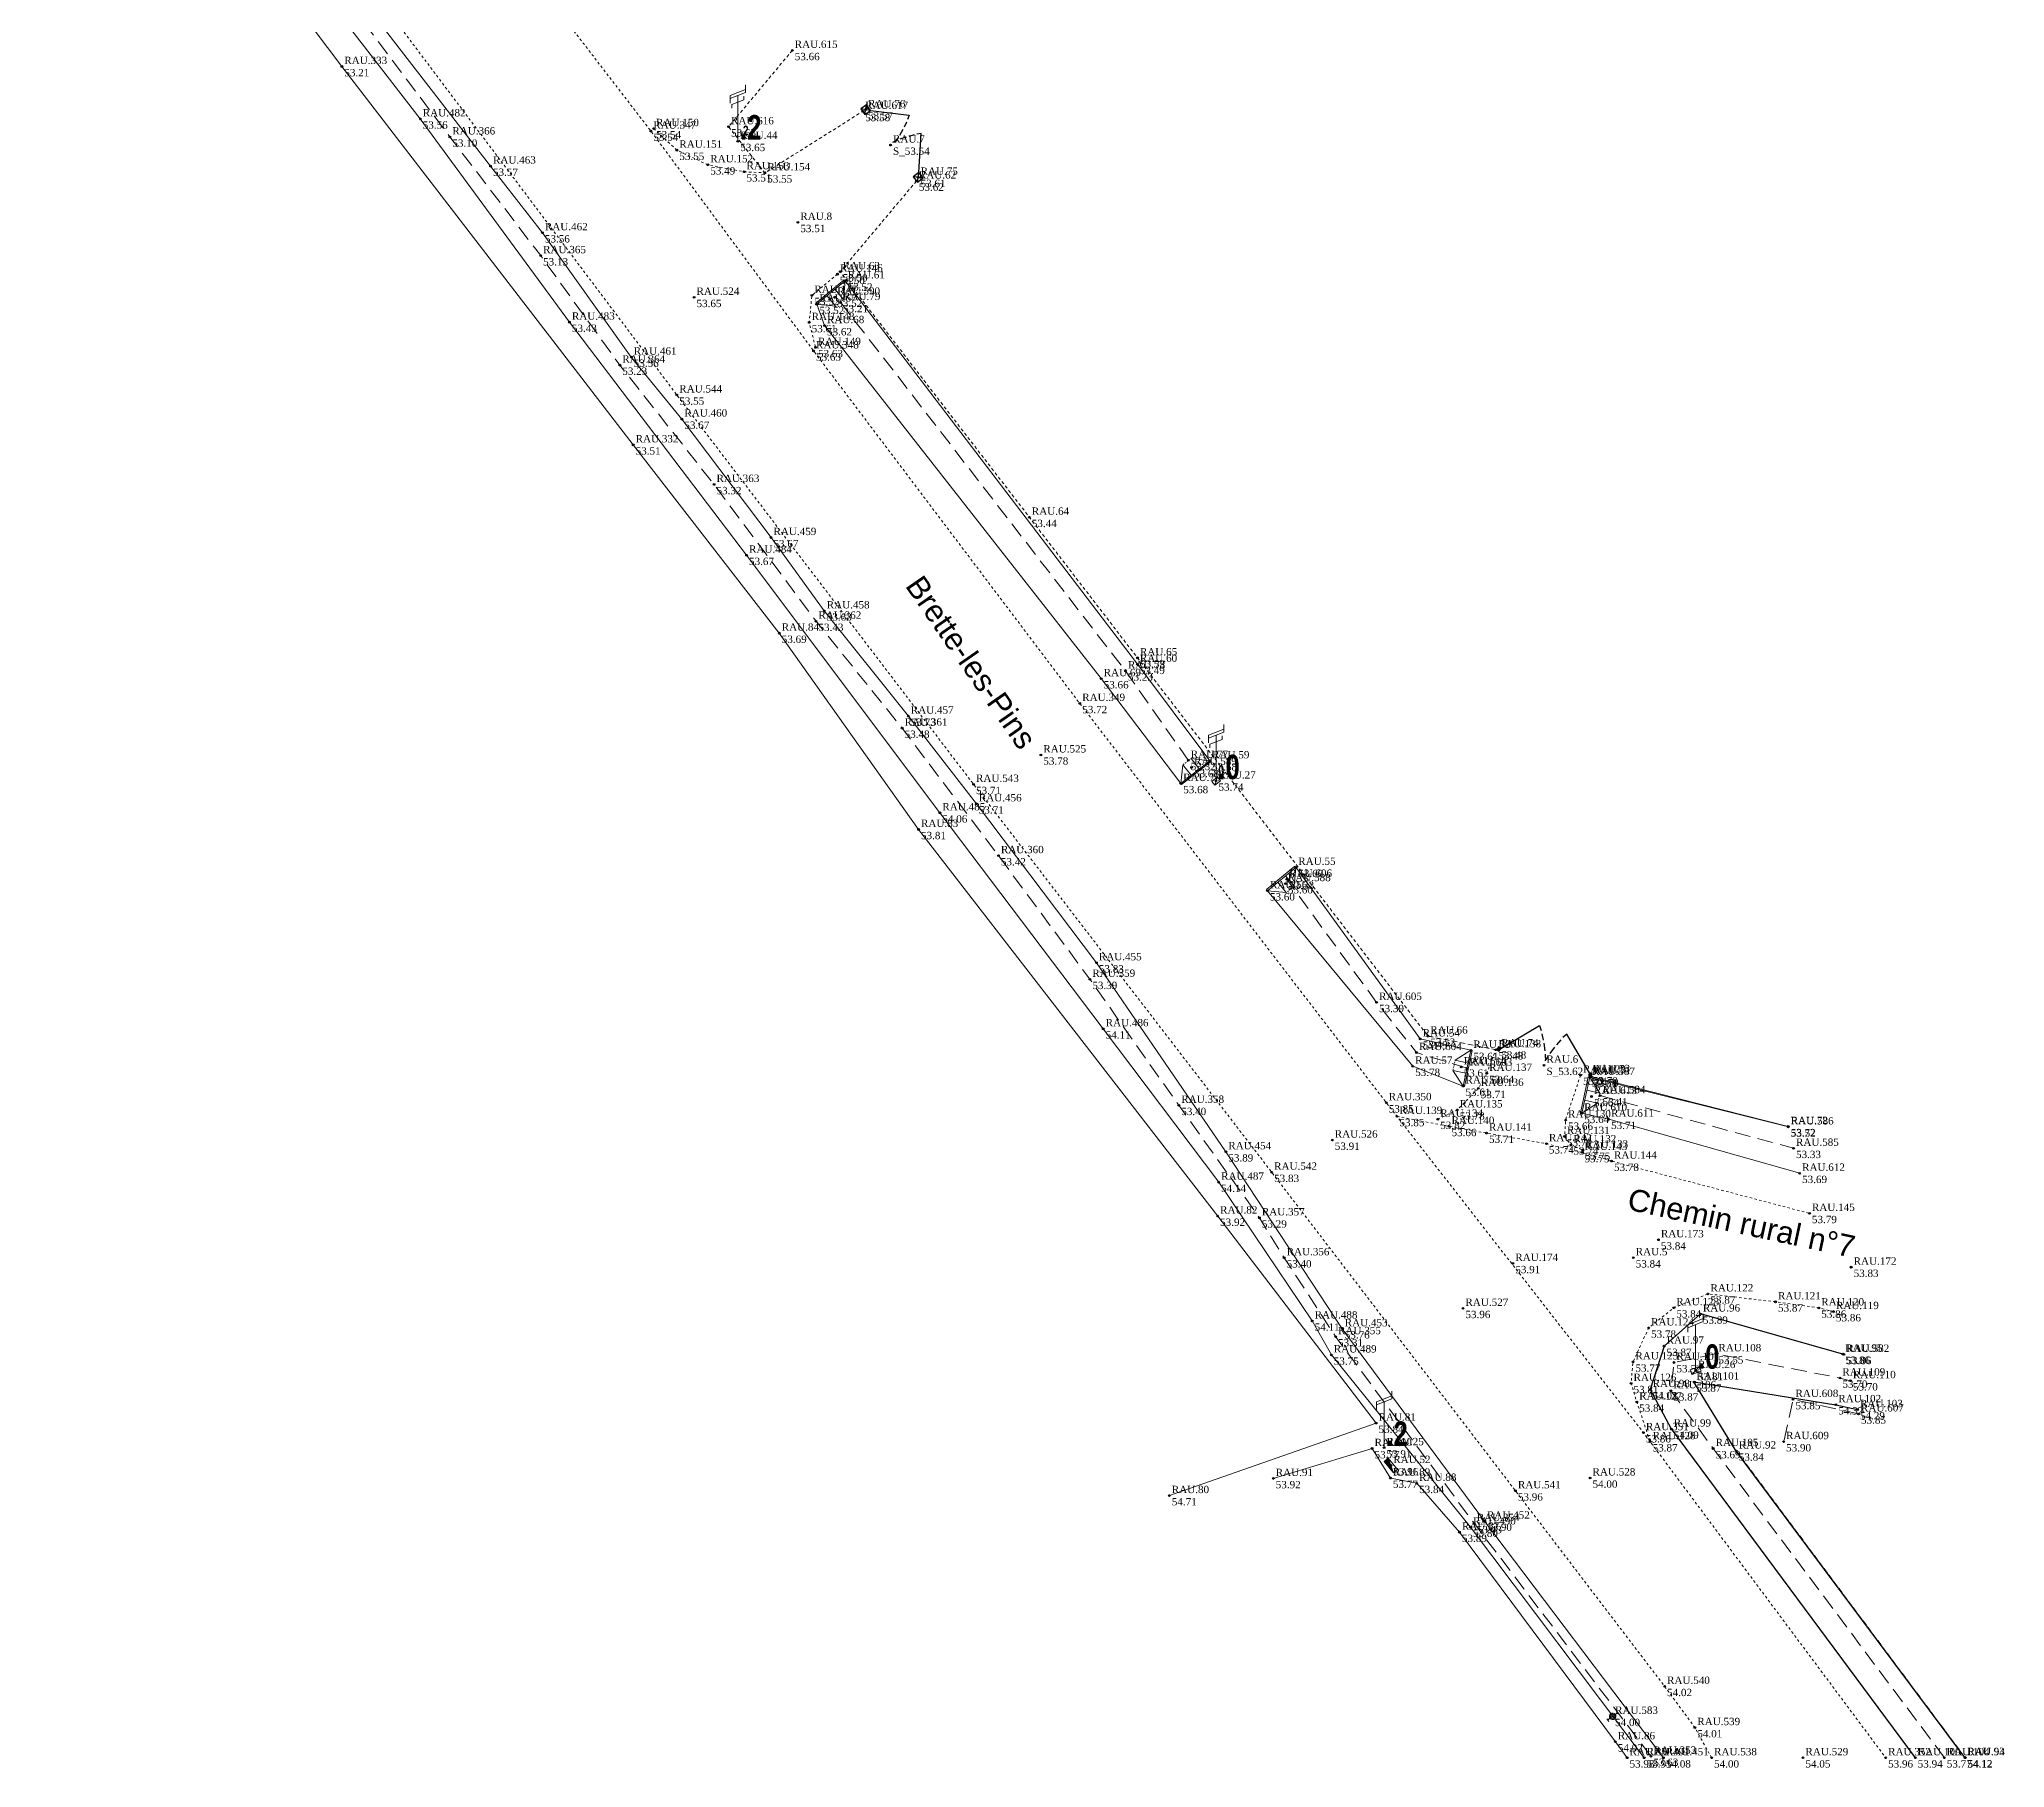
# Model space of a CAD drawing. Extents: x 1494631 to 1494939, y 7198500 to 7199000.
# Drawn here: x 1494859 to 1494939.3, y 7198499.6 to 7198570.2 of the extents above; entities that cross this region are included whole.
import ezdxf
from ezdxf.enums import TextEntityAlignment as Align

# ---------------------------------------------------------------- set-up
doc = ezdxf.new("R2010")
doc.units = 0
doc.header["$LTSCALE"] = 0.2
doc.header["$PDMODE"] = 32
doc.header["$PDSIZE"] = 0.07
for name, pattern in [('CACHE2', [4.7625, 3.175, -1.5875]), ('jsi_tic', [0.2, 0.05, -0.1, 0.05]), ('jsi_tim', [0.6, 0.2, -0.2, 0.2])]:
    doc.linetypes.add(name, pattern=pattern)
for name, color, linetype, lineweight in [('BDT_AEP_INCENDIE', 4, 'Continuous', 13), ('BDT_ASS_JETEE', 5, 'Continuous', 13), ('BDT_ELEC_AERIEN', 1, 'Continuous', 13), ('BDT_ELEC_ARMOIRE', 1, 'Continuous', 13), ('BDT_RESEAUX_DIVERS', 7, 'Continuous', 13), ('BDT_TELECOM_AERIEN', 3, 'Continuous', 13), ('BDT_VEGETATION_HAIE', 3, 'Continuous', 13), ('BDT_VOIRIE_CHAUSSEE', 7, 'Continuous', 13), ('BDT_VOIRIE_CHEMIN', 7, 'Continuous', 13), ('BDT_VOIRIE_NOM DE RUE', 7, 'Continuous', 0)]:
    doc.layers.add(name, color=color, linetype=linetype, lineweight=lineweight)
for name, color, linetype in [('BDT_CLOTURE', 32, 'Continuous'), ('BDT_MUR', 7, 'Continuous'), ('BDT_RELIEF_FOSSE', 7, 'Continuous'), ('TOPO_ALT', 7, 'Continuous'), ('TOPO_MAT', 4, 'Continuous'), ('TOPOJIS', 7, 'Continuous')]:
    doc.layers.add(name, color=color, linetype=linetype)
doc.styles.add('Arial', font='arial.ttf')
doc.styles.add('Arial Gras', font='arialbd.ttf', dxfattribs={"width": 0.75, "height": 0.5})
doc.styles.get("Standard").update_dxf_attribs({"font": 'dutch.ttf'})
doc.linetypes.add('LIMITE1', pattern='A,6.35,-2.54,[133,ltypeshp.shx,S=2.54,R=0,X=-2.54,Y=0],-2.54,25.4', length=36.83)
doc.linetypes.add('LIMITE2', pattern='A,6.35,-2.54,[132,ltypeshp.shx,S=2.54,R=0,X=-2.54,Y=0],-2.54,25.4', length=36.83)

# ---------------------------------------------------------------- blocks, each defined once
blk = doc.blocks.new('$B.137')
at = {"color": 0, "linetype": 'ByBlock', "lineweight": -2}
for p, q in [((-0.312, 1.875), (0.313, 2.125)), ((-0.312, 1.75), (0.313, 2)), ((-0.312, 1.563), (-0.312, 1.875)), ((0, 0), (0, 1.875)), ((0.313, 2), (0.313, 2.313))]:
    blk.add_line(p, q, dxfattribs=at)
at = {"style": 'Arial Gras', "width": 0.75}
blk.add_attdef('DIAMETRE', (0.096, 0.073), '', height=1, dxfattribs=at)
blk = doc.blocks.new('BL25')
at = {"color": 0, "linetype": 'ByBlock', "lineweight": -2}
for p, q in [((-0.5, -0.5), (0.5, 0.5)), ((-0.5, 0.5), (0.5, -0.5))]:
    blk.add_line(p, q, dxfattribs=at)
at = {"color": 0, "linetype": 'ByBlock', "lineweight": -2, "flags": 128}
blk.add_lwpolyline([(-0.5, -0.5), (-0.5, 0.5), (0.5, 0.5), (0.5, -0.5), (-0.5, -0.5)], dxfattribs=at)
blk = doc.blocks.new('$0.176')
at = {"color": 0, "linetype": 'ByBlock', "lineweight": -2}
for p, q in [((0.781, 0.031), (0.844, -0.094)), ((0.875, -0.156), (0.938, -0.312))]:
    blk.add_line(p, q, dxfattribs=at)
at = {"color": 0, "linetype": 'ByBlock', "lineweight": -2, "flags": 128}
for points in [[(0, -0.5), (0.688, 0.188), (0.75, 0.094)], [(0.961, -0.383), (0.969, -0.406), (1, -0.5)]]:
    blk.add_lwpolyline(points, dxfattribs=at)
blk = doc.blocks.new('$0.035-EDF')
at = {"color": 0, "linetype": 'ByBlock', "lineweight": -2, "flags": 128}
for points in [[(-0.5, 0.5), (-0.5, -0.5), (0.5, -0.5), (-0.5, 0.5)], [(-0.5, 0.5), (0.5, 0.5), (0.5, -0.5)]]:
    blk.add_lwpolyline(points, dxfattribs=at)
at = {"color": 0, "linetype": 'ByBlock', "lineweight": -2, "extrusion": (0, 0, -1)}
blk.add_solid([(0.5, 0.5), (0.5, -0.5), (-0.5, -0.5)], dxfattribs=at)
blk = doc.blocks.new('$0.190')
at = {"color": 0, "linetype": 'ByBlock', "lineweight": -2}
for p, q in [((-0.125, 0.5), (-0.094, 0.5)), ((-0.062, 0.5), (-0.031, 0.5)), ((0, 0.5), (0.031, 0.5)), ((0.062, 0.5), (0.094, 0.5)), ((0.125, 0.5), (0.141, 0.5)), ((0.141, -0.406), (0.141, 0.5)), ((-0.5, -0.5), (-0.5, -0.406))]:
    blk.add_line(p, q, dxfattribs=at)
at = {"color": 0, "linetype": 'ByBlock', "lineweight": -2, "flags": 128}
for points in [[(-0.141, -0.406), (-0.141, 0.5), (-0.5, -0.406), (0.5, -0.406), (0.141, 0.5)], [(-0.5, -0.5), (0.5, -0.5), (0.5, -0.406)]]:
    blk.add_lwpolyline(points, dxfattribs=at)
blk = doc.blocks.new('BL14')
at = {"color": 0, "linetype": 'ByBlock', "lineweight": -2}
for p, q in [((-0.72, 0.19), (-0.72, -0.19)), ((-0.5, 0), (-0.72, 0)), ((-0.5, 0), (-0.25, 0)), ((0.72, 0.19), (0.72, -0.19))]:
    blk.add_line(p, q, dxfattribs=at)
at = {"color": 0, "linetype": 'ByBlock', "lineweight": -2, "flags": 128}
blk.add_lwpolyline([(-0.25, 0, -1), (0.25, 0, -1), (-0.25, 0)], format="xyb", dxfattribs=at)
blk.add_lwpolyline([(0.25, 0), (0.5, 0), (0.72, 0)], dxfattribs=at)
at = {"color": 0, "linetype": 'ByBlock', "lineweight": -2, "extrusion": (0, 0, -1)}
blk.add_arc((0, 0), 0.375, 0, 180, dxfattribs=at)
at = {"color": 0, "linetype": 'ByBlock', "lineweight": -2}
blk.add_arc((0, 0), 0.375, 180, 0, dxfattribs=at)
blk = doc.blocks.new('$0.219')
at = {"color": 0, "linetype": 'ByBlock', "lineweight": -2}
blk.add_line((-0.5, -0.5), (0.5, 0.5), dxfattribs=at)
at = {"color": 0, "linetype": 'ByBlock', "lineweight": -2, "flags": 128}
blk.add_lwpolyline([(-0.5, 0.5), (0.5, 0.5), (0.5, -0.5), (-0.5, -0.5), (-0.5, 0.5)], dxfattribs=at)
blk = doc.blocks.new('$B.136')
at = {"color": 0, "linetype": 'ByBlock', "lineweight": -2}
for p, q in [((-0.31, 1.88), (0.31, 2.12)), ((0.31, 2.12), (0.31, 2.31)), ((-0.31, 1.69), (-0.31, 1.88)), ((0, 0), (0, 2))]:
    blk.add_line(p, q, dxfattribs=at)
at = {"style": 'Arial Gras', "width": 0.75}
blk.add_attdef('DIAMETRE', (0.12, 0.3), '', height=1, dxfattribs=at)
blk = doc.blocks.new('TCPOINT')
at = {"color": 0}
blk.add_point((0, 0), dxfattribs=at)
at = {"layer": 'TOPO_ALT'}
blk.add_attdef('ALT', text='', height=0.3, dxfattribs=at).set_placement((0.1, -0.1), align=Align.TOP_LEFT)
at = {"layer": 'TOPO_MAT'}
blk.add_attdef('MAT', (0.1, 0.1), '', height=0.3, dxfattribs=at)

msp = doc.modelspace()

# ---------------------------------------------------------------- linework, layer by layer
at = {"layer": 'BDT_CLOTURE', "linetype": 'LIMITE1', "lineweight": 13, "ltscale": 0.05, "flags": 128}
for points in [[(1494889.2, 7198545.973), (1494883.23, 7198553.671), (1494871.327, 7198569.137), (1494858.647, 7198585.965), (1494846.365, 7198602.289), (1494834.435, 7198617.73), (1494825.286, 7198629.556)], [(1494905.139, 7198510.718), (1494913.588, 7198513.679), (1494907.113, 7198522.144), (1494894.89, 7198537.95), (1494889.2, 7198545.973)]]:
    msp.add_lwpolyline(points, dxfattribs=at)
at = {"layer": 'BDT_CLOTURE', "linetype": 'LIMITE2', "lineweight": 13, "ltscale": 0.05, "flags": 128}
for points in [[(1494922.377, 7198527.846), (1494930.426, 7198525.808)], [(1494923.842, 7198500), (1494923.364, 7198500.656), (1494916.994, 7198509.222), (1494915.246, 7198511.22), (1494914.174, 7198511.433), (1494913.423, 7198512.642), (1494909.386, 7198511.417)]]:
    msp.add_lwpolyline(points, dxfattribs=at)
at = {"layer": 'BDT_MUR', "color": 2, "linetype": 'CACHE2', "lineweight": 13, "ltscale": 0.2, "flags": 128}
msp.add_lwpolyline([(1494889.732, 7198569.795), (1494887.128, 7198566.675), (1494888.61, 7198564.786), (1494892.612, 7198567.302)], dxfattribs=at)
at = {"layer": 'BDT_MUR', "color": 1, "linetype": 'CACHE2', "lineweight": 13, "ltscale": 0.2, "flags": 128}
msp.add_lwpolyline([(1494894.803, 7198564.454), (1494891.689, 7198560.748), (1494899.419, 7198550.71), (1494903.836, 7198544.963), (1494915.703, 7198529.502)], dxfattribs=at)
at = {"layer": 'BDT_MUR', "linetype": 'CACHE2', "lineweight": 13, "flags": 128}
msp.add_lwpolyline([(1494933.302, 7198514.054), (1494930.623, 7198514.647), (1494930.24, 7198512.924)], dxfattribs=at)
at = {"layer": 'BDT_RELIEF_FOSSE', "linetype": 'Continuous', "lineweight": 13, "flags": 128}
for points in [[(1494825.871, 7198629.395), (1494828.762, 7198626.272), (1494833.34, 7198621.264), (1494840.699, 7198611.694), (1494847.84, 7198601.816), (1494853.722, 7198594.294), (1494860.015, 7198585.989), (1494867.971, 7198575.482), (1494874.532, 7198566.995), (1494880.626, 7198558.686), (1494887.864, 7198549.158), (1494895.764, 7198538.629), (1494902.437, 7198529.8), (1494907.155, 7198523.529), (1494910.976, 7198517.855), (1494911.758, 7198516.467), (1494917.444, 7198509.429), (1494924.543, 7198500)], [(1494925.329, 7198500), (1494918.017, 7198509.674), (1494912.206, 7198517.538), (1494907.448, 7198524.774), (1494902.158, 7198532.501), (1494897.252, 7198538.996), (1494894.474, 7198542.582), (1494891.04, 7198546.883), (1494888.863, 7198549.882), (1494885.221, 7198554.724), (1494883.152, 7198557.257), (1494879.523, 7198562.342), (1494877.401, 7198565.066), (1494871.989, 7198572.061), (1494866.613, 7198579.092), (1494859.715, 7198588.208), (1494854.385, 7198595.351), (1494846.947, 7198605.228), (1494841.519, 7198612.236), (1494834.666, 7198621.405), (1494828.859, 7198628.387), (1494827.209, 7198629.914)]]:
    msp.add_lwpolyline(points, dxfattribs=at)
at = {"layer": 'BDT_RELIEF_FOSSE', "linetype": 'CACHE2', "lineweight": 13, "flags": 128}
for points in [[(1494924.818, 7198500.062), (1494917.602, 7198509.575), (1494911.932, 7198517.215), (1494909.83, 7198520.44), (1494908.819, 7198522.071), (1494905.526, 7198526.672), (1494901.892, 7198531.823), (1494898.155, 7198536.878), (1494894.221, 7198542.091), (1494890.702, 7198546.46), (1494886.536, 7198552.052), (1494882.685, 7198556.931), (1494879.45, 7198561.404), (1494875.741, 7198566.257), (1494872.398, 7198570.706), (1494868.16, 7198576.107), (1494864.759, 7198580.699), (1494861.633, 7198584.517), (1494857.753, 7198589.692), (1494854.568, 7198593.972), (1494850.728, 7198599.048), (1494846.883, 7198603.99), (1494843.329, 7198608.681), (1494839.792, 7198613.342), (1494835.623, 7198619.098), (1494830.828, 7198625.079), (1494827.099, 7198629.181)], [(1494905.913, 7198540.774), (1494903.346, 7198544.429), (1494891.708, 7198559.49)], [(1494917.302, 7198528.188), (1494915.236, 7198528.828), (1494913.607, 7198530.879), (1494909.936, 7198535.912)], [(1494922.742, 7198527.067), (1494930.644, 7198524.914)], [(1494936.806, 7198500), (1494927.36, 7198512.642), (1494925.63, 7198515.002), (1494925.76, 7198516.157), (1494927.474, 7198516.514), (1494932.541, 7198515.524), (1494932.969, 7198515.415)]]:
    msp.add_lwpolyline(points, dxfattribs=at)
at = {"layer": 'BDT_RELIEF_FOSSE', "linetype": 'Continuous', "lineweight": 13, "ltscale": 0.2, "flags": 128}
for points in [[(1494906.786, 7198540.755), (1494903.834, 7198544.7), (1494891.891, 7198560.374)], [(1494890.734, 7198559.419), (1494891.05, 7198558.544), (1494902.354, 7198544.113), (1494905.606, 7198539.829)], [(1494917.463, 7198528.921), (1494915.39, 7198529.386), (1494910.306, 7198536.4)], [(1494909.149, 7198535.445), (1494915.083, 7198528.27), (1494917.14, 7198527.456)], [(1494930.431, 7198525.788), (1494922.313, 7198527.816)], [(1494921.991, 7198526.351), (1494923.09, 7198526.103), (1494930.894, 7198523.893)], [(1494932.706, 7198516.489), (1494932.654, 7198516.502)]]:
    msp.add_lwpolyline(points, dxfattribs=at)
at = {"layer": 'BDT_RELIEF_FOSSE', "linetype": 'Continuous', "flags": 128}
for points in [[(1494932.654, 7198516.502), (1494926.839, 7198518.141), (1494925.356, 7198516.827), (1494924.784, 7198515.053), (1494925.65, 7198513.441), (1494935.618, 7198500)], [(1494937.649, 7198500), (1494937.643, 7198500.007), (1494928.303, 7198512.539), (1494926.574, 7198515.361), (1494932.373, 7198514.434), (1494933.258, 7198514.233)]]:
    msp.add_lwpolyline(points, dxfattribs=at)
at = {"layer": 'BDT_VEGETATION_HAIE', "color": 1, "linetype": 'CACHE2', "lineweight": 13, "ltscale": 0.35, "flags": 128}
msp.add_lwpolyline([(1494915.703, 7198529.502), (1494918.481, 7198528.944)], dxfattribs=at)
at = {"layer": 'BDT_VEGETATION_HAIE', "color": 5, "linetype": 'CACHE2', "lineweight": 13, "ltscale": 0.35, "flags": 128}
msp.add_lwpolyline([(1494928.308, 7198512.542), (1494937.648, 7198500.011), (1494937.656, 7198500)], dxfattribs=at)
at = {"layer": 'BDT_VOIRIE_CHAUSSEE', "linetype": 'jsi_tim', "lineweight": 13, "flags": 128}
for points in [[(1494927.297, 7198500), (1494926.612, 7198501.234), (1494925.376, 7198502.919), (1494919.281, 7198510.913), (1494909.321, 7198523.936), (1494897.139, 7198539.792), (1494885.013, 7198555.71), (1494872.996, 7198571.699), (1494860.949, 7198587.681), (1494848.864, 7198603.577), (1494836.675, 7198619.447), (1494828.551, 7198630.245), (1494822.567, 7198638), (1494812.622, 7198651.431), (1494802.715, 7198664.546), (1494794.513, 7198675.312), (1494792.135, 7198678.54), (1494785.603, 7198687.173), (1494776.612, 7198699.604), (1494773.422, 7198704.243), (1494772.018, 7198706.085), (1494766.728, 7198713.702), (1494765.265, 7198716.169), (1494754.813, 7198733.314), (1494744.811, 7198750.702), (1494735.126, 7198768.262), (1494725.682, 7198785.999), (1494723.235, 7198790.761), (1494718.546, 7198800.501), (1494716.874, 7198804.151), (1494708.78, 7198822.472), (1494700.952, 7198840.923), (1494693.254, 7198859.373), (1494686.519, 7198876.156), (1494679.534, 7198892.255), (1494677.87, 7198896.285), (1494670.305, 7198914.78), (1494658.794, 7198942.752), (1494655.042, 7198951.774), (1494651.544, 7198960.133), (1494650.217, 7198963.149), (1494647.194, 7198970.153), (1494639.664, 7198988.699), (1494634.909, 7199000)], [(1494792.093, 7198687.534), (1494792.786, 7198686.59), (1494804.715, 7198670.511), (1494816.769, 7198654.575), (1494833.726, 7198632.492), (1494841.008, 7198622.742), (1494853.199, 7198606.871), (1494854.548, 7198604.905), (1494862.296, 7198595.09), (1494865.323, 7198590.96), (1494877.525, 7198574.851), (1494883.954, 7198566.497), (1494890.601, 7198557.51), (1494901.479, 7198543.099), (1494914.003, 7198526.778), (1494924.511, 7198513.29), (1494934.409, 7198500)]]:
    msp.add_lwpolyline(points, dxfattribs=at)
at = {"layer": 'BDT_VOIRIE_CHEMIN', "linetype": 'jsi_tic', "lineweight": 13, "flags": 128}
for points in [[(1494884.065, 7198566.598), (1494885.017, 7198565.716), (1494886.28, 7198565.12), (1494887.761, 7198564.833), (1494888.608, 7198564.789)], [(1494891.578, 7198560.648), (1494890.533, 7198559.781), (1494890.423, 7198558.673), (1494890.682, 7198557.651)], [(1494916.107, 7198526.103), (1494916.904, 7198526.483), (1494917.763, 7198527.364), (1494918.108, 7198527.98), (1494918.481, 7198528.944)], [(1494921.94, 7198527.906), (1494921.33, 7198526.069), (1494921.285, 7198525.399), (1494921.552, 7198525.055), (1494922.037, 7198524.838)], [(1494914.441, 7198526.217), (1494916.569, 7198525.81), (1494918.101, 7198525.536), (1494920.547, 7198525.102), (1494922.002, 7198524.744), (1494923.206, 7198524.39), (1494931.295, 7198522.254)], [(1494932.277, 7198518.24), (1494931.677, 7198518.388), (1494929.909, 7198518.638), (1494927.15, 7198518.962), (1494925.753, 7198518.396), (1494924.724, 7198517.571), (1494924.083, 7198516.182), (1494924.006, 7198515.304), (1494924.238, 7198514.544), (1494924.786, 7198512.921)]]:
    msp.add_lwpolyline(points, dxfattribs=at)

# ---------------------------------------------------------------- block references
at = {"layer": 'BDT_AEP_INCENDIE', "linetype": 'Continuous', "xscale": 0.35, "yscale": 0.35, "rotation": 37.45197191409432}
msp.add_blockref('BL14', (1494923.254, 7198501.694, 54.001), dxfattribs=at)
at = {"layer": 'BDT_ASS_JETEE', "linetype": 'Continuous', "yscale": 0.5999999996274711, "zscale": 0.6479844815922748}
for p, xscale, rotation in [((1494891.468, 7198559.708, 53.523), 1.5, 219.5519567448798), ((1494906.046, 7198540.484, 53.684), 1.5, 38.12608638620832), ((1494909.883, 7198535.734, 53.604), 1.5, 219.5519567448798), ((1494917.064, 7198528.241, 53.609), 1.5, 77.58835115012369), ((1494922.39, 7198527.031, 53.637), 1.499999999979231, 257.5883511587989)]:
    msp.add_blockref('$0.190', p, dxfattribs=dict(at, xscale=xscale, rotation=rotation))
at = {"layer": 'BDT_ELEC_AERIEN'}
for p, values in [((1494887.504, 7198566.078, 53.651), {'DIAMETRE': '.2'}), ((1494907.046, 7198539.929, 53.738), {'DIAMETRE': '.0'}), ((1494926.643, 7198515.829, 53.806), {'DIAMETRE': '.0'}), ((1494913.913, 7198512.677, 53.913), {'DIAMETRE': '.2'})]:
    msp.add_blockref('$B.137', p, dxfattribs=at).add_auto_attribs(values)
at = {"layer": 'BDT_ELEC_ARMOIRE', "linetype": 'Continuous', "xscale": 0.6, "yscale": 0.2, "zscale": 0.1, "rotation": 309.1303995459494}
msp.add_blockref('$0.035-EDF', (1494914.188, 7198511.947, 53.962), dxfattribs=at)
at = {"layer": 'BDT_MUR', "linetype": 'Continuous', "extrusion": (0, 0, -1)}
for p, xscale, yscale, zscale, rotation in [((-1494892.727, 7198567.369, -53.572), 0.284, 0.284, 0.3836765044800977, 55.31597057372312), ((-1494918.603, 7198528.976, -53.476), 0.12384, 0.12384, 0.23837, 303.4693698313019), ((-1494922.339, 7198527.925, -53.704), 0.12384, 0.12384, 0.23837, 289.4900101301857)]:
    msp.add_blockref('BL25', p, dxfattribs=dict(at, xscale=xscale, yscale=yscale, zscale=zscale, rotation=rotation))
at = {"layer": 'BDT_MUR', "linetype": 'Continuous'}
for p, xscale, yscale, zscale, rotation in [((1494893.567, 7198567.836, 53.572), 1.631354342122449, 1.631354342122449, 1.631354342122449, 308.0950127565013), ((1494895.511, 7198565.346, 53.613), -1.631258683491705, 1.631258683491705, 1.631258683491705, 311.212326307465), ((1494918.922, 7198529.905, 53.476), 1.880845741209519, 1.880845741209519, 1.880845741209519, 345.6844317864462), ((1494922.541, 7198528.914, 53.704), -1.880735453013022, 1.880735453013024, 1.880735453013023, 345.2456725370822)]:
    msp.add_blockref('$0.176', p, dxfattribs=dict(at, xscale=xscale, yscale=yscale, zscale=zscale, rotation=rotation))
at = {"layer": 'BDT_MUR', "linetype": 'Continuous', "extrusion": (1.9e-15, 1.5e-15, -1), "xscale": 0.284, "yscale": 0.284, "zscale": 0.3836765044800977, "rotation": 51.75989777339534}
msp.add_blockref('BL25', (-1494894.874, 7198564.609, -53.613), dxfattribs=at)
at = {"layer": 'BDT_RESEAUX_DIVERS', "linetype": 'Continuous', "yscale": 0.2}
for p, xscale, rotation in [((1494907.048, 7198539.926, 53.738), 0.2999999999999999, 37.5849074107496), ((1494926.643, 7198515.829, 53.806), 0.4, 19.55499802188863)]:
    msp.add_blockref('$0.219', p, dxfattribs=dict(at, xscale=xscale, rotation=rotation))
at = {"layer": 'BDT_TELECOM_AERIEN'}
ref = msp.add_blockref('$B.136', (1494887.504, 7198566.078, 53.651), dxfattribs=dict(at, xscale=0.8, yscale=0.8, zscale=0.8))
ref.add_attrib('DIAMETRE', '.2', (1494887.597, 7198566.321, 53.651), dxfattribs={"layer": '0', "height": 0.4, "style": 'Arial Gras', "width": 0.75})
ref = msp.add_blockref('$B.136', (1494907.046, 7198539.929, 53.738), dxfattribs=dict(at, xscale=0.8, yscale=0.8, zscale=0.8))
ref.add_attrib('DIAMETRE', '0', (1494907.139, 7198540.171, 53.738), dxfattribs={"layer": '0', "height": 0.4, "style": 'Arial Gras', "width": 0.75})
at = {"layer": 'TOPOJIS'}
for p, values in [((1494889.732, 7198569.795), {'MAT': 'RAU.615', 'ALT': '53.66'}), ((1494871.327, 7198569.137), {'MAT': 'RAU.333', 'ALT': '53.21'}), ((1494874.532, 7198566.995), {'MAT': 'RAU.482', 'ALT': '53.56'}), ((1494892.612, 7198567.302), {'MAT': 'RAU.617', 'ALT': '53.58'}), ((1494892.727, 7198567.369), {'MAT': 'RAU.76', 'ALT': '53.57'}), ((1494875.741, 7198566.257), {'MAT': 'RAU.366', 'ALT': '53.10'}), ((1494883.954, 7198566.497), {'MAT': 'RAU.347', 'ALT': '53.54'}), ((1494884.065, 7198566.598), {'MAT': 'RAU.150', 'ALT': '53.54'}), ((1494887.128, 7198566.675), {'MAT': 'RAU.616', 'ALT': '53.65'}), ((1494885.017, 7198565.716), {'MAT': 'RAU.151', 'ALT': '53.55'}), ((1494887.504, 7198566.078), {'MAT': 'RAU.44', 'ALT': '53.65'}), ((1494893.748, 7198565.925), {'MAT': 'RAU.7', 'ALT': 'S_53.54'}), ((1494877.401, 7198565.066), {'MAT': 'RAU.463', 'ALT': '53.57'}), ((1494886.28, 7198565.12), {'MAT': 'RAU.152', 'ALT': '53.49'}), ((1494887.761, 7198564.833), {'MAT': 'RAU.153', 'ALT': '53.51'}), ((1494888.608, 7198564.789), {'MAT': 'RAU.154', 'ALT': '53.55'}), ((1494894.874, 7198564.609), {'MAT': 'RAU.75', 'ALT': '53.61'}), ((1494894.803, 7198564.454), {'MAT': 'RAU.62', 'ALT': '53.62'}), ((1494879.523, 7198562.342), {'MAT': 'RAU.462', 'ALT': '53.56'}), ((1494889.961, 7198562.765), {'MAT': 'RAU.8', 'ALT': '53.51'}), ((1494879.45, 7198561.404), {'MAT': 'RAU.365', 'ALT': '53.13'}), ((1494891.578, 7198560.648), {'MAT': 'RAU.146', 'ALT': '53.50'}), ((1494891.689, 7198560.748), {'MAT': 'RAU.63', 'ALT': '53.50'}), ((1494885.718, 7198559.701), {'MAT': 'RAU.524', 'ALT': '53.65'}), ((1494890.533, 7198559.781), {'MAT': 'RAU.147', 'ALT': '53.52'}), ((1494891.468, 7198559.708), {'MAT': 'RAU.590', 'ALT': '53.52'}), ((1494891.891, 7198560.374), {'MAT': 'RAU.61', 'ALT': '53.52'}), ((1494890.734, 7198559.419), {'MAT': 'RAU.67', 'ALT': '53.52'}), ((1494891.708, 7198559.49), {'MAT': 'RAU.79', 'ALT': '53.21'}), ((1494880.626, 7198558.686), {'MAT': 'RAU.483', 'ALT': '53.43'}), ((1494890.423, 7198558.673), {'MAT': 'RAU.148', 'ALT': '53.61'}), ((1494891.05, 7198558.544), {'MAT': 'RAU.68', 'ALT': '53.62'}), ((1494890.601, 7198557.51), {'MAT': 'RAU.348', 'ALT': '53.63'}), ((1494890.682, 7198557.651), {'MAT': 'RAU.149', 'ALT': '53.63'}), ((1494882.685, 7198556.931), {'MAT': 'RAU.364', 'ALT': '53.23'}), ((1494883.152, 7198557.257), {'MAT': 'RAU.461', 'ALT': '53.56'}), ((1494885.013, 7198555.71), {'MAT': 'RAU.544', 'ALT': '53.55'}), ((1494885.221, 7198554.724), {'MAT': 'RAU.460', 'ALT': '53.67'}), ((1494883.23, 7198553.671), {'MAT': 'RAU.332', 'ALT': '53.51'}), ((1494886.536, 7198552.052), {'MAT': 'RAU.363', 'ALT': '53.32'}), ((1494899.419, 7198550.71), {'MAT': 'RAU.64', 'ALT': '53.44'}), ((1494888.863, 7198549.882), {'MAT': 'RAU.459', 'ALT': '53.67'}), ((1494887.864, 7198549.158), {'MAT': 'RAU.484', 'ALT': '53.67'}), ((1494891.04, 7198546.883), {'MAT': 'RAU.458', 'ALT': '53.63'}), ((1494890.702, 7198546.46), {'MAT': 'RAU.362', 'ALT': '53.43'}), ((1494889.2, 7198545.973), {'MAT': 'RAU.84', 'ALT': '53.69'}), ((1494903.346, 7198544.429), {'MAT': 'RAU.78', 'ALT': '53.23'}), ((1494903.834, 7198544.7), {'MAT': 'RAU.60', 'ALT': '53.49'}), ((1494903.836, 7198544.963), {'MAT': 'RAU.65', 'ALT': '53.53'}), ((1494902.354, 7198544.113), {'MAT': 'RAU.69', 'ALT': '53.66'}), ((1494901.479, 7198543.099), {'MAT': 'RAU.349', 'ALT': '53.72'}), ((1494894.221, 7198542.091), {'MAT': 'RAU.361', 'ALT': '53.48'}), ((1494894.474, 7198542.582), {'MAT': 'RAU.457', 'ALT': '53.73'}), ((1494899.889, 7198540.994), {'MAT': 'RAU.525', 'ALT': '53.78'}), ((1494905.913, 7198540.774), {'MAT': 'RAU.77', 'ALT': '53.32'}), ((1494906.046, 7198540.484), {'MAT': 'RAU.589', 'ALT': '53.68'}), ((1494906.786, 7198540.755), {'MAT': 'RAU.59', 'ALT': '53.68'}), ((1494897.139, 7198539.792), {'MAT': 'RAU.543', 'ALT': '53.71'}), ((1494905.606, 7198539.829), {'MAT': 'RAU.70', 'ALT': '53.68'}), ((1494907.046, 7198539.929), {'MAT': 'RAU.27', 'ALT': '53.74'}), ((1494897.252, 7198538.996), {'MAT': 'RAU.456', 'ALT': '53.71'}), ((1494895.764, 7198538.629), {'MAT': 'RAU.485', 'ALT': '54.06'}), ((1494894.89, 7198537.95), {'MAT': 'RAU.83', 'ALT': '53.81'}), ((1494898.155, 7198536.878), {'MAT': 'RAU.360', 'ALT': '53.42'}), ((1494910.306, 7198536.4), {'MAT': 'RAU.55', 'ALT': '53.60'}), ((1494909.883, 7198535.734), {'MAT': 'RAU.588', 'ALT': '53.60'}), ((1494909.936, 7198535.912), {'MAT': 'RAU.606', 'ALT': '53.33'}), ((1494909.149, 7198535.445), {'MAT': 'RAU.56', 'ALT': '53.60'}), ((1494902.158, 7198532.501), {'MAT': 'RAU.455', 'ALT': '53.83'}), ((1494901.892, 7198531.823), {'MAT': 'RAU.359', 'ALT': '53.39'}), ((1494913.607, 7198530.879), {'MAT': 'RAU.605', 'ALT': '53.39'}), ((1494902.437, 7198529.8), {'MAT': 'RAU.486', 'ALT': '54.11'}), ((1494915.39, 7198529.386), {'MAT': 'RAU.54', 'ALT': '53.49'}), ((1494915.703, 7198529.502), {'MAT': 'RAU.66', 'ALT': '53.53'}), ((1494915.236, 7198528.828), {'MAT': 'RAU.604'}), ((1494917.463, 7198528.921), {'MAT': 'RAU.53', 'ALT': '53.61'}), ((1494918.481, 7198528.944), {'MAT': 'RAU.138', 'ALT': '53.48'}), ((1494918.603, 7198528.976), {'MAT': 'RAU.74', 'ALT': '53.48'}), ((1494915.083, 7198528.27), {'MAT': 'RAU.57', 'ALT': '53.78'}), ((1494917.064, 7198528.241), {'MAT': 'RAU.614', 'ALT': '53.61'}), ((1494917.302, 7198528.188), {'MAT': 'RAU.603'}), ((1494918.108, 7198527.98), {'MAT': 'RAU.137', 'ALT': '53.64'}), ((1494920.449, 7198528.309), {'MAT': 'RAU.6', 'ALT': 'S_53.62'}), ((1494921.94, 7198527.906), {'MAT': 'RAU.129', 'ALT': '53.61'}), ((1494922.313, 7198527.816), {'MAT': 'RAU.587', 'ALT': '53.64'}), ((1494922.339, 7198527.925), {'MAT': 'RAU.73', 'ALT': '53.70'}), ((1494922.377, 7198527.846), {'MAT': 'RAU.71', 'ALT': '53.70'}), ((1494914.003, 7198526.778), {'MAT': 'RAU.350', 'ALT': '53.85'}), ((1494917.14, 7198527.456), {'MAT': 'RAU.58', 'ALT': '53.61'}), ((1494917.763, 7198527.364), {'MAT': 'RAU.136', 'ALT': '53.71'}), ((1494922.39, 7198527.031), {'MAT': 'RAU.613', 'ALT': '53.64'}), ((1494922.742, 7198527.067), {'MAT': 'RAU.584', 'ALT': '53.41'}), ((1494905.526, 7198526.672), {'MAT': 'RAU.358', 'ALT': '53.40'}), ((1494914.441, 7198526.217), {'MAT': 'RAU.139', 'ALT': '53.85'}), ((1494916.107, 7198526.103), {'MAT': 'RAU.134', 'ALT': '53.82'}), ((1494916.904, 7198526.483), {'MAT': 'RAU.135', 'ALT': '53.78'}), ((1494921.33, 7198526.069), {'MAT': 'RAU.130', 'ALT': '53.66'}), ((1494921.991, 7198526.351), {'MAT': 'RAU.610', 'ALT': '53.64'}), ((1494923.09, 7198526.103), {'MAT': 'RAU.611', 'ALT': '53.71'}), ((1494911.798, 7198525.25), {'MAT': 'RAU.526', 'ALT': '53.91'}), ((1494916.569, 7198525.81), {'MAT': 'RAU.140', 'ALT': '53.66'}), ((1494918.101, 7198525.536), {'MAT': 'RAU.141', 'ALT': '53.71'}), ((1494921.285, 7198525.399), {'MAT': 'RAU.131', 'ALT': '53.71'}), ((1494930.426, 7198525.808), {'MAT': 'RAU.72', 'ALT': '53.72'}), ((1494930.431, 7198525.788), {'MAT': 'RAU.586', 'ALT': '53.52'}), ((1494907.448, 7198524.774), {'MAT': 'RAU.454', 'ALT': '53.89'}), ((1494920.547, 7198525.102), {'MAT': 'RAU.142', 'ALT': '53.74'}), ((1494921.552, 7198525.055), {'MAT': 'RAU.132', 'ALT': '53.74'}), ((1494922.002, 7198524.744), {'MAT': 'RAU.143', 'ALT': '53.75'}), ((1494922.037, 7198524.838), {'MAT': 'RAU.133', 'ALT': '53.75'}), ((1494923.206, 7198524.39), {'MAT': 'RAU.144', 'ALT': '53.78'}), ((1494930.644, 7198524.914), {'MAT': 'RAU.585', 'ALT': '53.33'}), ((1494909.321, 7198523.936), {'MAT': 'RAU.542', 'ALT': '53.83'}), ((1494930.894, 7198523.893), {'MAT': 'RAU.612', 'ALT': '53.69'}), ((1494907.155, 7198523.529), {'MAT': 'RAU.487', 'ALT': '54.14'}), ((1494907.113, 7198522.144), {'MAT': 'RAU.82', 'ALT': '53.92'}), ((1494908.819, 7198522.071), {'MAT': 'RAU.357', 'ALT': '53.29'}), ((1494931.295, 7198522.254), {'MAT': 'RAU.145', 'ALT': '53.79'}), ((1494925.124, 7198521.175), {'MAT': 'RAU.173', 'ALT': '53.84'}), ((1494909.83, 7198520.44), {'MAT': 'RAU.356', 'ALT': '53.40'}), ((1494924.095, 7198520.441), {'MAT': 'RAU.5', 'ALT': '53.84'}), ((1494919.174, 7198520.208), {'MAT': 'RAU.174', 'ALT': '53.91'}), ((1494932.999, 7198520.055), {'MAT': 'RAU.172', 'ALT': '53.83'}), ((1494927.15, 7198518.962), {'MAT': 'RAU.122', 'ALT': '53.87'}), ((1494917.137, 7198518.372), {'MAT': 'RAU.527', 'ALT': '53.96'}), ((1494925.753, 7198518.396), {'MAT': 'RAU.123', 'ALT': '53.84'}), ((1494926.839, 7198518.141), {'MAT': 'RAU.96', 'ALT': '53.89'}), ((1494929.909, 7198518.638), {'MAT': 'RAU.121', 'ALT': '53.87'}), ((1494931.677, 7198518.388), {'MAT': 'RAU.120', 'ALT': '53.86'}), ((1494932.277, 7198518.24), {'MAT': 'RAU.119', 'ALT': '53.86'}), ((1494910.976, 7198517.855), {'MAT': 'RAU.488', 'ALT': '54.11'}), ((1494911.932, 7198517.215), {'MAT': 'RAU.355', 'ALT': '53.31'}), ((1494912.206, 7198517.538), {'MAT': 'RAU.453', 'ALT': '53.76'}), ((1494924.724, 7198517.571), {'MAT': 'RAU.124', 'ALT': '53.78'}), ((1494911.758, 7198516.467), {'MAT': 'RAU.489', 'ALT': '53.75'}), ((1494925.356, 7198516.827), {'MAT': 'RAU.97', 'ALT': '53.87'}), ((1494927.474, 7198516.514), {'MAT': 'RAU.108', 'ALT': '53.55'}), ((1494932.654, 7198516.502), {'MAT': 'RAU.95', 'ALT': '53.86'}), ((1494932.706, 7198516.489), {'MAT': 'RAU.582', 'ALT': '53.86'}), ((1494924.083, 7198516.182), {'MAT': 'RAU.125', 'ALT': '53.77'}), ((1494925.76, 7198516.157), {'MAT': 'RAU.107', 'ALT': '53.52'}), ((1494926.643, 7198515.829), {'MAT': 'RAU.26', 'ALT': '53.81'}), ((1494932.541, 7198515.524), {'MAT': 'RAU.109', 'ALT': '53.70'}), ((1494924.006, 7198515.304), {'MAT': 'RAU.126', 'ALT': '53.81'}), ((1494924.784, 7198515.053), {'MAT': 'RAU.98', 'ALT': '54.02'}), ((1494925.63, 7198515.002), {'MAT': 'RAU.106', 'ALT': '53.87'}), ((1494926.574, 7198515.361), {'MAT': 'RAU.101', 'ALT': '53.87'}), ((1494932.969, 7198515.415), {'MAT': 'RAU.110', 'ALT': '53.70'}), ((1494924.238, 7198514.544), {'MAT': 'RAU.127', 'ALT': '53.84'}), ((1494930.623, 7198514.647), {'MAT': 'RAU.608', 'ALT': '53.85'}), ((1494932.373, 7198514.434), {'MAT': 'RAU.102', 'ALT': '54.32'}), ((1494933.258, 7198514.233), {'MAT': 'RAU.103', 'ALT': '54.29'}), ((1494933.302, 7198514.054), {'MAT': 'RAU.607', 'ALT': '53.85'}), ((1494913.588, 7198513.679), {'MAT': 'RAU.81', 'ALT': '53.84'}), ((1494924.511, 7198513.29), {'MAT': 'RAU.351', 'ALT': '53.86'}), ((1494925.65, 7198513.441), {'MAT': 'RAU.99', 'ALT': '54.09'}), ((1494913.423, 7198512.642), {'MAT': 'RAU.90', 'ALT': '53.77'}), ((1494913.913, 7198512.677), {'MAT': 'RAU.25', 'ALT': '53.91'}), ((1494924.786, 7198512.921), {'MAT': 'RAU.128', 'ALT': '53.87'}), ((1494927.36, 7198512.642), {'MAT': 'RAU.105', 'ALT': '53.69'}), ((1494928.308, 7198512.542), {'MAT': 'RAU.92', 'ALT': '53.84'}), ((1494930.24, 7198512.924), {'MAT': 'RAU.609', 'ALT': '53.90'}), ((1494914.188, 7198511.947), {'MAT': 'RAU.52', 'ALT': '53.96'}), ((1494905.139, 7198510.718), {'MAT': 'RAU.80', 'ALT': '54.71'}), ((1494909.386, 7198511.417), {'MAT': 'RAU.91', 'ALT': '53.92'}), ((1494914.174, 7198511.433), {'MAT': 'RAU.89', 'ALT': '53.77'}), ((1494915.246, 7198511.22), {'MAT': 'RAU.88', 'ALT': '53.84'}), ((1494919.281, 7198510.913), {'MAT': 'RAU.541', 'ALT': '53.96'}), ((1494922.33, 7198511.438), {'MAT': 'RAU.528', 'ALT': '54.00'}), ((1494916.994, 7198509.222), {'MAT': 'RAU.87', 'ALT': '53.89'}), ((1494917.444, 7198509.429), {'MAT': 'RAU.490', 'ALT': '53.80'}), ((1494917.602, 7198509.575), {'MAT': 'RAU.354', 'ALT': '53.43'}), ((1494918.017, 7198509.674), {'MAT': 'RAU.452', 'ALT': '53.90'}), ((1494925.376, 7198502.919), {'MAT': 'RAU.540', 'ALT': '54.02'}), ((1494923.254, 7198501.694), {'MAT': 'RAU.583', 'ALT': '54.00'}), ((1494926.612, 7198501.234), {'MAT': 'RAU.539', 'ALT': '54.01'}), ((1494923.364, 7198500.656), {'MAT': 'RAU.86', 'ALT': '54.02'}), ((1494923.842, 7198500), {'MAT': 'RAU.85', 'ALT': '53.98'}), ((1494924.543, 7198500), {'MAT': 'RAU.491', 'ALT': '53.91'}), ((1494924.818, 7198500.062), {'MAT': 'RAU.353', 'ALT': '53.63'}), ((1494925.329, 7198500), {'MAT': 'RAU.451', 'ALT': '54.08'}), ((1494927.297, 7198500), {'MAT': 'RAU.538', 'ALT': '54.00'}), ((1494931.031, 7198500), {'MAT': 'RAU.529', 'ALT': '54.05'}), ((1494934.409, 7198500), {'MAT': 'RAU.352', 'ALT': '53.96'}), ((1494935.618, 7198500), {'MAT': 'RAU.100', 'ALT': '53.94'}), ((1494936.806, 7198500), {'MAT': 'RAU.104', 'ALT': '53.77'}), ((1494937.648, 7198500.011), {'MAT': 'RAU.93', 'ALT': '54.12'}), ((1494937.656, 7198500), {'MAT': 'RAU.94', 'ALT': '54.12'})]:
    msp.add_blockref('TCPOINT', p, dxfattribs=at).add_auto_attribs(values)

# ---------------------------------------------------------------- texts
at = {"layer": 'BDT_VOIRIE_NOM DE RUE', "linetype": 'Continuous', "style": 'Arial'}
for s, rotation, p in [('Brette-les-Pins ', 304.82055, (1494894.32, 7198547.907)), ('Chemin rural n°7', 347.88249, (1494923.804, 7198522.418))]:
    msp.add_text(s, height=0.9, rotation=rotation, dxfattribs=at).set_placement(p)

doc.saveas('drawing.dxf')
